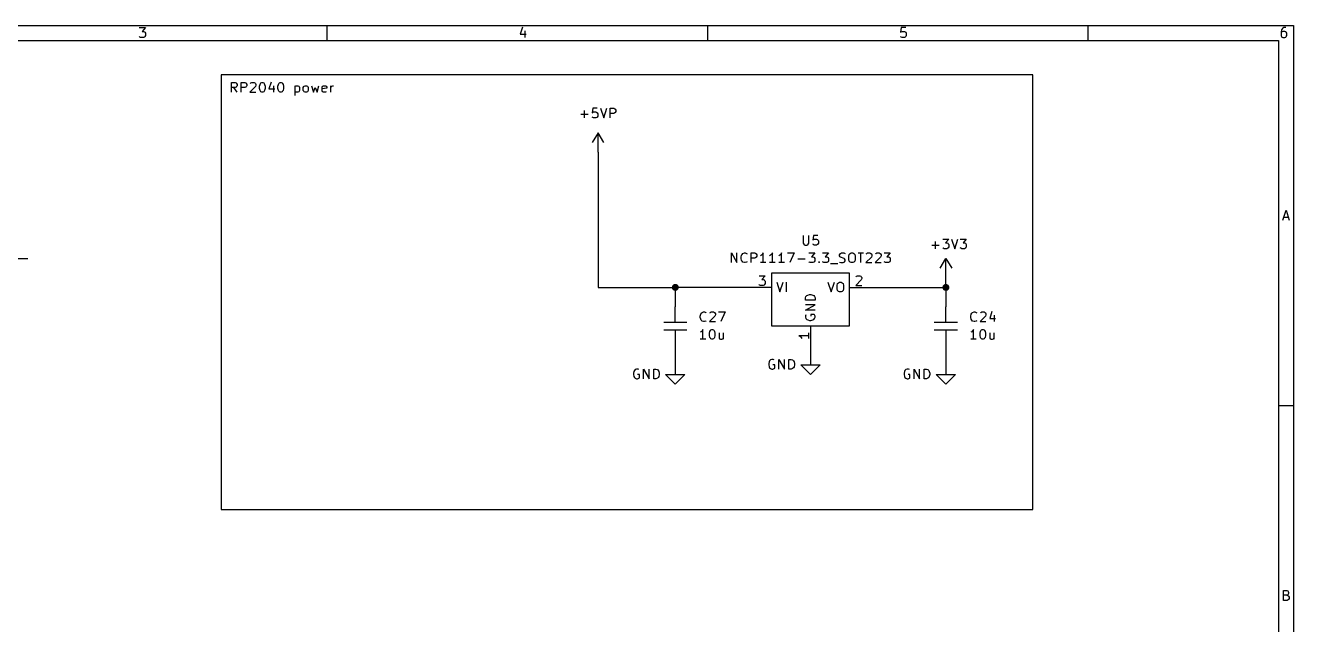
# Model space of a CAD drawing. Header units: millimetres. Extents: x 10 to 287, y -200 to -10.
# Drawn here: x 120.3 to 287, y -88.8 to -10 of the extents above; entities that cross this region are included whole.
import ezdxf

# ---------------------------------------------------------------- set-up
doc = ezdxf.new("R2010")
doc.units = ezdxf.units.MM
for name, color, linetype in [('GREENSIXTYFIVE', 129, 'CONTINUOUS'), ('LIGHTBLUE', 172, 'CONTINUOUS'), ('LIGHTGREEN', 92, 'CONTINUOUS'), ('LIGHTRED', 12, 'CONTINUOUS'), ('RED', 14, 'CONTINUOUS'), ('WHITE', 250, 'CONTINUOUS')]:
    doc.layers.add(name, color=color, linetype=linetype)

msp = doc.modelspace()

# ---------------------------------------------------------------- linework, layer by layer
at = {"layer": 'GREENSIXTYFIVE', "linetype": 'CONTINUOUS'}
for p, q in [((193.7958, -22.1692), (193.7958, -21.2016)), ((194.8844, -20.8992), (194.824, -21.504)), ((194.824, -21.504), (194.8844, -21.4435)), ((195.4892, -20.8992), (194.8844, -20.8992)), ((194.8844, -21.4435), (195.0054, -21.383)), ((195.0054, -21.383), (195.3078, -21.383)), ((195.3078, -21.383), (195.4287, -21.4435)), ((195.4287, -21.4435), (195.4892, -21.504)), ((195.4892, -21.504), (195.5497, -21.6249)), ((195.5497, -21.6249), (195.5497, -21.9273)), ((195.9125, -20.8992), (196.3358, -22.1692)), ((196.3358, -22.1692), (196.7592, -20.8992)), ((197.1825, -22.1692), (197.1825, -20.8992)), ((197.1825, -20.8992), (197.6663, -20.8992)), ((197.6663, -21.5645), (197.1825, -21.5645)), ((197.6663, -20.8992), (197.7873, -20.9597)), ((197.7873, -21.504), (197.6663, -21.5645)), ((197.7873, -20.9597), (197.8478, -21.0202)), ((197.8478, -21.4435), (197.7873, -21.504)), ((197.8478, -21.0202), (197.9082, -21.1411)), ((197.9082, -21.3226), (197.8478, -21.4435)), ((197.9082, -21.1411), (197.9082, -21.3226)), ((193.312, -21.6854), (194.2797, -21.6854)), ((194.8844, -22.1088), (194.824, -22.0483)), ((195.0054, -22.1692), (194.8844, -22.1088)), ((195.3078, -22.1692), (195.0054, -22.1692)), ((195.4287, -22.1088), (195.3078, -22.1692)), ((195.4892, -22.0483), (195.4287, -22.1088)), ((195.5497, -21.9273), (195.4892, -22.0483)), ((222.5523, -37.6124), (222.5523, -38.6405)), ((223.278, -38.6405), (223.278, -37.6124)), ((223.8828, -37.6124), (223.8224, -38.2172)), ((223.8224, -38.2172), (223.8828, -38.1567)), ((224.4876, -37.6124), (223.8828, -37.6124)), ((223.8828, -38.1567), (224.0038, -38.0962)), ((224.0038, -38.0962), (224.3062, -38.0962)), ((224.3062, -38.0962), (224.4271, -38.1567)), ((224.4271, -38.1567), (224.4876, -38.2172)), ((224.4876, -38.2172), (224.5481, -38.3381)), ((240.8948, -38.095), (241.681, -38.095)), ((241.681, -38.095), (241.2576, -38.5788)), ((242.0438, -38.095), (242.4671, -39.365)), ((242.4671, -39.365), (242.8905, -38.095)), ((243.1929, -38.095), (243.9791, -38.095)), ((243.9791, -38.095), (243.5557, -38.5788)), ((213.1181, -41.1938), (213.1181, -39.9238)), ((213.1181, -39.9238), (213.8438, -41.1938)), ((213.8438, -41.1938), (213.8438, -39.9238)), ((214.5091, -40.1053), (214.6301, -39.9843)), ((214.6301, -39.9843), (214.8115, -39.9238)), ((214.8115, -39.9238), (214.9324, -39.9238)), ((214.9324, -39.9238), (215.1139, -39.9843)), ((215.1139, -39.9843), (215.1743, -40.0448)), ((215.7186, -41.1938), (215.7186, -39.9238)), ((215.7186, -39.9238), (216.2024, -39.9238)), ((216.2024, -39.9238), (216.3234, -39.9843)), ((216.3234, -39.9843), (216.3839, -40.0448)), ((217.291, -39.9238), (217.1701, -40.1053)), ((217.291, -41.1938), (217.291, -39.9238)), ((218.5005, -39.9238), (218.3796, -40.1053)), ((218.5005, -41.1938), (218.5005, -39.9238)), ((219.71, -39.9238), (219.5891, -40.1053)), ((219.71, -41.1938), (219.71, -39.9238)), ((220.4962, -39.9238), (221.3428, -39.9238)), ((221.3428, -39.9238), (220.7986, -41.1938)), ((222.5523, -38.6405), (222.6128, -38.7615)), ((222.6128, -38.7615), (222.6733, -38.822)), ((222.6733, -38.822), (222.7942, -38.8824)), ((222.7942, -38.8824), (223.0361, -38.8824)), ((223.0361, -38.8824), (223.1571, -38.822)), ((223.1571, -38.822), (223.2176, -38.7615)), ((223.2176, -38.7615), (223.278, -38.6405)), ((223.2781, -39.9238), (224.0643, -39.9238)), ((224.0643, -39.9238), (223.6409, -40.4076)), ((223.8828, -38.822), (223.8224, -38.7615)), ((224.0038, -38.8824), (223.8828, -38.822)), ((224.3062, -38.8824), (224.0038, -38.8824)), ((224.4271, -38.822), (224.3062, -38.8824)), ((224.4876, -38.7615), (224.4271, -38.822)), ((224.5481, -38.6405), (224.4876, -38.7615)), ((224.5481, -38.3381), (224.5481, -38.6405)), ((225.0924, -39.9238), (225.8786, -39.9238)), ((225.8786, -39.9238), (225.4552, -40.4076)), ((227.3904, -40.0448), (227.4509, -39.9843)), ((227.4509, -39.9843), (227.5719, -39.9238)), ((227.5719, -39.9238), (227.8742, -39.9238)), ((227.8742, -39.9238), (228.0557, -39.9843)), ((228.5999, -40.1053), (228.7209, -39.9843)), ((228.7209, -39.9843), (228.8418, -39.9238)), ((228.8418, -39.9238), (229.0837, -39.9238)), ((229.0837, -39.9238), (229.2047, -39.9843)), ((229.2047, -39.9843), (229.3256, -40.1053)), ((229.749, -39.9238), (230.4747, -39.9238)), ((230.1119, -41.1938), (230.1119, -39.9238)), ((230.8376, -40.0448), (230.898, -39.9843)), ((230.898, -39.9843), (231.019, -39.9238)), ((231.019, -39.9238), (231.3214, -39.9238)), ((231.3214, -39.9238), (231.4423, -39.9843)), ((231.4423, -39.9843), (231.5028, -40.0448)), ((232.0471, -40.0448), (232.1075, -39.9843)), ((232.1075, -39.9843), (232.2285, -39.9238)), ((232.2285, -39.9238), (232.5309, -39.9238)), ((232.5309, -39.9238), (232.6518, -39.9843)), ((232.6518, -39.9843), (232.7123, -40.0448)), ((233.1961, -39.9238), (233.9823, -39.9238)), ((233.9823, -39.9238), (233.5589, -40.4076)), ((239.4433, -38.8812), (240.411, -38.8812)), ((239.9271, -39.365), (239.9271, -38.3974)), ((240.9553, -39.3046), (240.8948, -39.2441)), ((241.0762, -39.365), (240.9553, -39.3046)), ((241.4391, -39.365), (241.0762, -39.365)), ((241.2576, -38.5788), (241.4391, -38.5788)), ((241.4391, -38.5788), (241.56, -38.6393)), ((241.56, -39.3046), (241.4391, -39.365)), ((241.56, -38.6393), (241.6205, -38.6998)), ((241.6205, -39.2441), (241.56, -39.3046)), ((241.6205, -38.6998), (241.681, -38.8207)), ((241.681, -39.1231), (241.6205, -39.2441)), ((241.681, -38.8207), (241.681, -39.1231)), ((243.2534, -39.3046), (243.1929, -39.2441)), ((243.3743, -39.365), (243.2534, -39.3046)), ((243.7372, -39.365), (243.3743, -39.365)), ((243.5557, -38.5788), (243.7372, -38.5788)), ((243.7372, -38.5788), (243.8581, -38.6393)), ((243.8581, -39.3046), (243.7372, -39.365)), ((243.8581, -38.6393), (243.9186, -38.6998)), ((243.9186, -39.2441), (243.8581, -39.3046)), ((243.9186, -38.6998), (243.9791, -38.8207)), ((243.9791, -39.1231), (243.9186, -39.2441)), ((243.9791, -38.8207), (243.9791, -39.1231)), ((214.3882, -40.4681), (214.4486, -40.2262)), ((214.3882, -40.6495), (214.3882, -40.4681)), ((214.4486, -40.8914), (214.3882, -40.6495)), ((214.4486, -40.2262), (214.5091, -40.1053)), ((214.5091, -41.0124), (214.4486, -40.8914)), ((214.6301, -41.1334), (214.5091, -41.0124)), ((214.8115, -41.1938), (214.6301, -41.1334)), ((214.9324, -41.1938), (214.8115, -41.1938)), ((215.1139, -41.1334), (214.9324, -41.1938)), ((215.1743, -41.0729), (215.1139, -41.1334)), ((216.2024, -40.5891), (215.7186, -40.5891)), ((216.3234, -40.5286), (216.2024, -40.5891)), ((216.3839, -40.4681), (216.3234, -40.5286)), ((216.3839, -40.0448), (216.4443, -40.1657)), ((216.4443, -40.3472), (216.3839, -40.4681)), ((216.4443, -40.1657), (216.4443, -40.3472)), ((217.0491, -40.2262), (216.9282, -40.2867)), ((217.6539, -41.1938), (216.9282, -41.1938)), ((217.1701, -40.1053), (217.0491, -40.2262)), ((218.2586, -40.2262), (218.1377, -40.2867)), ((218.8634, -41.1938), (218.1377, -41.1938)), ((218.3796, -40.1053), (218.2586, -40.2262)), ((219.4681, -40.2262), (219.3472, -40.2867)), ((220.0729, -41.1938), (219.3472, -41.1938)), ((219.5891, -40.1053), (219.4681, -40.2262)), ((221.8266, -40.71), (222.7943, -40.71)), ((223.3386, -41.1334), (223.2781, -41.0729)), ((223.4595, -41.1938), (223.3386, -41.1334)), ((223.8224, -41.1938), (223.4595, -41.1938)), ((223.6409, -40.4076), (223.8224, -40.4076)), ((223.8224, -40.4076), (223.9433, -40.4681)), ((223.9433, -41.1334), (223.8224, -41.1938)), ((223.9433, -40.4681), (224.0038, -40.5286)), ((224.0038, -41.0729), (223.9433, -41.1334)), ((224.0038, -40.5286), (224.0643, -40.6495)), ((224.0643, -40.9519), (224.0038, -41.0729)), ((224.0643, -40.6495), (224.0643, -40.9519)), ((224.5481, -41.1334), (224.6085, -41.0729)), ((224.6085, -41.1938), (224.5481, -41.1334)), ((224.6085, -41.0729), (224.669, -41.1334)), ((224.6085, -41.0729), (224.6085, -41.1938)), ((224.669, -41.1334), (224.6085, -41.1938)), ((225.1529, -41.1334), (225.0924, -41.0729)), ((225.2738, -41.1938), (225.1529, -41.1334)), ((225.6367, -41.1938), (225.2738, -41.1938)), ((225.4552, -40.4076), (225.6367, -40.4076)), ((225.6367, -40.4076), (225.7576, -40.4681)), ((225.7576, -41.1334), (225.6367, -41.1938)), ((225.7576, -40.4681), (225.8181, -40.5286)), ((225.8181, -41.0729), (225.7576, -41.1334)), ((225.8181, -40.5286), (225.8786, -40.6495)), ((225.8786, -40.9519), (225.8181, -41.0729)), ((225.8786, -40.6495), (225.8786, -40.9519)), ((226.1205, -41.3148), (227.0881, -41.3148)), ((227.33, -40.1657), (227.3904, -40.0448)), ((227.33, -40.2867), (227.33, -40.1657)), ((227.3904, -40.4076), (227.33, -40.2867)), ((227.33, -41.1334), (227.5114, -41.1938)), ((227.4509, -40.4681), (227.3904, -40.4076)), ((227.5719, -40.5286), (227.4509, -40.4681)), ((227.5114, -41.1938), (227.8138, -41.1938)), ((227.8138, -40.5891), (227.5719, -40.5286)), ((227.9347, -40.6495), (227.8138, -40.5891)), ((227.8138, -41.1938), (227.9347, -41.1334)), ((227.9952, -40.71), (227.9347, -40.6495)), ((227.9347, -41.1334), (227.9952, -41.0729)), ((228.0557, -40.831), (227.9952, -40.71)), ((227.9952, -41.0729), (228.0557, -40.9519)), ((228.0557, -40.9519), (228.0557, -40.831)), ((228.5395, -40.3472), (228.5999, -40.1053)), ((228.5395, -40.7705), (228.5395, -40.3472)), ((228.5999, -41.0124), (228.5395, -40.7705)), ((228.7209, -41.1334), (228.5999, -41.0124)), ((228.8418, -41.1938), (228.7209, -41.1334)), ((229.0837, -41.1938), (228.8418, -41.1938)), ((229.2047, -41.1334), (229.0837, -41.1938)), ((229.3256, -41.0124), (229.2047, -41.1334)), ((229.3256, -40.1053), (229.3861, -40.3472)), ((229.3861, -40.7705), (229.3256, -41.0124)), ((229.3861, -40.3472), (229.3861, -40.7705)), ((231.5028, -40.4681), (230.7771, -41.1938)), ((230.7771, -41.1938), (231.5633, -41.1938)), ((231.5028, -40.0448), (231.5633, -40.1657)), ((231.5633, -40.2867), (231.5028, -40.4681)), ((231.5633, -40.1657), (231.5633, -40.2867)), ((232.7123, -40.4681), (231.9866, -41.1938)), ((231.9866, -41.1938), (232.7728, -41.1938)), ((232.7123, -40.0448), (232.7728, -40.1657)), ((232.7728, -40.2867), (232.7123, -40.4681)), ((232.7728, -40.1657), (232.7728, -40.2867)), ((233.2566, -41.1334), (233.1961, -41.0729)), ((233.3775, -41.1938), (233.2566, -41.1334)), ((233.7404, -41.1938), (233.3775, -41.1938)), ((233.5589, -40.4076), (233.7404, -40.4076)), ((233.7404, -40.4076), (233.8613, -40.4681)), ((233.8613, -41.1334), (233.7404, -41.1938)), ((233.8613, -40.4681), (233.9218, -40.5286)), ((233.9218, -41.0729), (233.8613, -41.1334)), ((233.9218, -40.5286), (233.9823, -40.6495)), ((233.9823, -40.9519), (233.9218, -41.0729)), ((233.9823, -40.6495), (233.9823, -40.9519)), ((219.0689, -43.7675), (219.4922, -45.0375)), ((219.4922, -45.0375), (219.9156, -43.7675)), ((220.3389, -45.0375), (220.3389, -43.7675)), ((225.7938, -43.7675), (226.2171, -45.0375)), ((226.2171, -45.0375), (226.6405, -43.7675)), ((227.0034, -44.1909), (227.0638, -43.949)), ((227.0034, -44.6142), (227.0034, -44.1909)), ((227.0638, -44.8561), (227.0034, -44.6142)), ((227.0638, -43.949), (227.1848, -43.828)), ((227.1848, -44.9771), (227.0638, -44.8561)), ((227.1848, -43.828), (227.3057, -43.7675)), ((227.3057, -45.0375), (227.1848, -44.9771)), ((227.3057, -43.7675), (227.5476, -43.7675)), ((227.5476, -43.7675), (227.6686, -43.828)), ((227.6686, -44.9771), (227.5476, -45.0375)), ((227.6686, -43.828), (227.7895, -43.949)), ((227.7895, -44.8561), (227.6686, -44.9771)), ((227.7895, -43.949), (227.85, -44.1909)), ((227.85, -44.6142), (227.7895, -44.8561)), ((227.85, -44.1909), (227.85, -44.6142)), ((222.8375, -45.8167), (222.898, -45.6353)), ((222.8375, -46.1191), (222.8375, -45.8167)), ((224.1075, -46.1191), (222.8375, -46.1191)), ((222.898, -45.6353), (223.019, -45.5143)), ((223.019, -45.5143), (223.1399, -45.4538)), ((223.1399, -45.4538), (223.3818, -45.3934)), ((223.3818, -45.3934), (223.5632, -45.3934)), ((223.5632, -45.3934), (223.8051, -45.4538)), ((223.8051, -45.4538), (223.9261, -45.5143)), ((223.9261, -45.5143), (224.0471, -45.6353)), ((224.0471, -45.6353), (224.1075, -45.8167)), ((224.1075, -45.8167), (224.1075, -46.1191)), ((227.5476, -45.0375), (227.3057, -45.0375)), ((209.0141, -48.2151), (209.0745, -47.9732)), ((209.0141, -48.3965), (209.0141, -48.2151)), ((209.0745, -47.9732), (209.135, -47.8523)), ((209.135, -47.8523), (209.256, -47.7313)), ((209.256, -47.7313), (209.4374, -47.6708)), ((209.4374, -47.6708), (209.5583, -47.6708)), ((209.5583, -47.6708), (209.7398, -47.7313)), ((209.7398, -47.7313), (209.8002, -47.7918)), ((210.9493, -48.2151), (210.2236, -48.9408)), ((210.2841, -47.7918), (210.3445, -47.7313)), ((210.3445, -47.7313), (210.4655, -47.6708)), ((210.4655, -47.6708), (210.7679, -47.6708)), ((210.7679, -47.6708), (210.8888, -47.7313)), ((210.8888, -47.7313), (210.9493, -47.7918)), ((210.9493, -47.7918), (211.0098, -47.9127)), ((211.0098, -48.0337), (210.9493, -48.2151)), ((211.0098, -47.9127), (211.0098, -48.0337)), ((211.4331, -47.6708), (212.2797, -47.6708)), ((212.2797, -47.6708), (211.7355, -48.9408)), ((222.8375, -47.4496), (224.1075, -46.7239)), ((224.1075, -46.7239), (222.8375, -46.7239)), ((224.1075, -47.4496), (222.8375, -47.4496)), ((222.898, -48.0543), (222.8375, -48.1753)), ((222.8375, -48.1753), (222.8375, -48.3567)), ((223.9866, -47.9939), (223.5632, -47.9939)), ((223.5632, -47.9939), (223.5632, -48.2358)), ((224.0471, -48.0543), (223.9866, -47.9939)), ((224.1075, -48.2358), (224.0471, -48.0543)), ((224.1075, -48.3567), (224.1075, -48.2358)), ((244.5741, -48.2151), (244.6345, -47.9732)), ((244.5741, -48.3965), (244.5741, -48.2151)), ((244.6345, -47.9732), (244.695, -47.8523)), ((244.695, -47.8523), (244.816, -47.7313)), ((244.816, -47.7313), (244.9974, -47.6708)), ((244.9974, -47.6708), (245.1183, -47.6708)), ((245.1183, -47.6708), (245.2998, -47.7313)), ((245.2998, -47.7313), (245.3602, -47.7918)), ((246.5093, -48.2151), (245.7836, -48.9408)), ((245.8441, -47.7918), (245.9045, -47.7313)), ((245.9045, -47.7313), (246.0255, -47.6708)), ((246.0255, -47.6708), (246.3279, -47.6708)), ((246.3279, -47.6708), (246.4488, -47.7313)), ((246.4488, -47.7313), (246.5093, -47.7918)), ((246.5093, -47.7918), (246.5698, -47.9127)), ((246.5698, -48.0337), (246.5093, -48.2151)), ((246.5698, -47.9127), (246.5698, -48.0337)), ((247.3559, -47.6104), (247.0536, -48.5175)), ((247.6583, -48.0942), (247.6583, -48.9408)), ((209.0745, -48.6384), (209.0141, -48.3965)), ((209.135, -48.7594), (209.0745, -48.6384)), ((209.256, -48.8804), (209.135, -48.7594)), ((209.4374, -48.9408), (209.256, -48.8804)), ((209.3769, -49.9822), (209.256, -50.1637)), ((209.3769, -51.2522), (209.3769, -49.9822)), ((209.5583, -48.9408), (209.4374, -48.9408)), ((209.7398, -48.8804), (209.5583, -48.9408)), ((209.8002, -48.8199), (209.7398, -48.8804)), ((210.2236, -48.9408), (211.0098, -48.9408)), ((210.405, -50.0427), (210.5259, -49.9822)), ((210.5259, -49.9822), (210.6469, -49.9822)), ((210.6469, -49.9822), (210.7678, -50.0427)), ((222.8375, -48.3567), (222.898, -48.5381)), ((222.898, -48.5381), (223.019, -48.6591)), ((223.019, -48.6591), (223.1399, -48.7196)), ((223.1399, -48.7196), (223.3818, -48.78)), ((223.3818, -48.78), (223.5632, -48.78)), ((223.5632, -48.78), (223.8051, -48.7196)), ((223.8051, -48.7196), (223.9261, -48.6591)), ((223.9261, -48.6591), (224.0471, -48.5381)), ((224.0471, -48.5381), (224.1075, -48.3567)), ((244.6345, -48.6384), (244.5741, -48.3965)), ((244.695, -48.7594), (244.6345, -48.6384)), ((244.816, -48.8804), (244.695, -48.7594)), ((244.9974, -48.9408), (244.816, -48.8804)), ((244.9369, -49.9822), (244.816, -50.1637)), ((244.9369, -51.2522), (244.9369, -49.9822)), ((245.1183, -48.9408), (244.9974, -48.9408)), ((245.2998, -48.8804), (245.1183, -48.9408)), ((245.3602, -48.8199), (245.2998, -48.8804)), ((245.7836, -48.9408), (246.5698, -48.9408)), ((245.965, -50.0427), (246.0859, -49.9822)), ((246.0859, -49.9822), (246.2069, -49.9822)), ((246.2069, -49.9822), (246.3278, -50.0427)), ((247.0536, -48.5175), (247.8397, -48.5175)), ((209.135, -50.2846), (209.0141, -50.3451)), ((209.7398, -51.2522), (209.0141, -51.2522)), ((209.256, -50.1637), (209.135, -50.2846)), ((210.2236, -50.466), (210.284, -50.2241)), ((210.2236, -50.7684), (210.2236, -50.466)), ((210.284, -51.0103), (210.2236, -50.7684)), ((210.284, -50.2241), (210.3445, -50.1032)), ((210.3445, -51.1313), (210.284, -51.0103)), ((210.3445, -50.1032), (210.405, -50.0427)), ((210.405, -51.1918), (210.3445, -51.1313)), ((210.5259, -51.2522), (210.405, -51.1918)), ((210.6469, -51.2522), (210.5259, -51.2522)), ((210.7678, -51.1918), (210.6469, -51.2522)), ((210.7678, -50.0427), (210.8283, -50.1032)), ((210.8283, -51.1313), (210.7678, -51.1918)), ((210.8283, -50.1032), (210.8888, -50.2241)), ((210.8888, -51.0103), (210.8283, -51.1313)), ((210.8888, -50.2241), (210.9493, -50.466)), ((210.9493, -50.7684), (210.8888, -51.0103)), ((210.9493, -50.466), (210.9493, -50.7684)), ((211.4935, -50.4056), (211.4935, -51.0708)), ((211.4935, -51.0708), (211.554, -51.1918)), ((211.554, -51.1918), (211.675, -51.2522)), ((211.675, -51.2522), (211.8564, -51.2522)), ((211.8564, -51.2522), (211.9773, -51.1918)), ((211.9773, -51.1918), (212.0378, -51.1313)), ((212.0378, -50.4056), (212.0378, -51.2522)), ((244.695, -50.2846), (244.5741, -50.3451)), ((245.2998, -51.2522), (244.5741, -51.2522)), ((244.816, -50.1637), (244.695, -50.2846)), ((245.7836, -50.466), (245.844, -50.2241)), ((245.7836, -50.7684), (245.7836, -50.466)), ((245.844, -51.0103), (245.7836, -50.7684)), ((245.844, -50.2241), (245.9045, -50.1032)), ((245.9045, -51.1313), (245.844, -51.0103)), ((245.9045, -50.1032), (245.965, -50.0427)), ((245.965, -51.1918), (245.9045, -51.1313)), ((246.0859, -51.2522), (245.965, -51.1918)), ((246.2069, -51.2522), (246.0859, -51.2522)), ((246.3278, -51.1918), (246.2069, -51.2522)), ((246.3278, -50.0427), (246.3883, -50.1032)), ((246.3883, -51.1313), (246.3278, -51.1918)), ((246.3883, -50.1032), (246.4488, -50.2241)), ((246.4488, -51.0103), (246.3883, -51.1313)), ((246.4488, -50.2241), (246.5093, -50.466)), ((246.5093, -50.7684), (246.4488, -51.0103)), ((246.5093, -50.466), (246.5093, -50.7684)), ((247.0535, -50.4056), (247.0535, -51.0708)), ((247.0535, -51.0708), (247.114, -51.1918)), ((247.114, -51.1918), (247.235, -51.2522)), ((247.235, -51.2522), (247.4164, -51.2522)), ((247.4164, -51.2522), (247.5373, -51.1918)), ((247.5373, -51.1918), (247.5978, -51.1313)), ((247.5978, -50.4056), (247.5978, -51.2522)), ((218.0771, -54.2216), (218.0167, -54.4635)), ((218.0167, -54.4635), (218.0167, -54.6449)), ((218.0167, -54.6449), (218.0771, -54.8868)), ((218.1376, -54.1007), (218.0771, -54.2216)), ((218.0771, -54.8868), (218.1376, -55.0078)), ((218.2586, -53.9797), (218.1376, -54.1007)), ((218.44, -53.9192), (218.2586, -53.9797)), ((218.6214, -53.9192), (218.44, -53.9192)), ((218.8028, -54.6449), (218.5609, -54.6449)), ((218.7424, -53.9797), (218.6214, -53.9192)), ((218.8028, -55.0683), (218.8028, -54.6449)), ((219.3471, -55.1892), (219.3471, -53.9192)), ((219.3471, -53.9192), (220.0728, -55.1892)), ((220.0728, -55.1892), (220.0728, -53.9192)), ((220.6776, -55.1892), (220.6776, -53.9192)), ((220.6776, -53.9192), (220.98, -53.9192)), ((220.98, -53.9192), (221.1614, -53.9797)), ((221.1614, -53.9797), (221.2824, -54.1007)), ((221.2824, -54.1007), (221.3429, -54.2216)), ((221.3429, -54.8868), (221.2824, -55.0078)), ((221.3429, -54.2216), (221.4033, -54.4635)), ((221.4033, -54.6449), (221.3429, -54.8868)), ((221.4033, -54.4635), (221.4033, -54.6449)), ((200.2971, -55.4916), (200.2367, -55.7335)), ((200.2367, -55.7335), (200.2367, -55.9149)), ((200.2367, -55.9149), (200.2971, -56.1568)), ((200.3576, -55.3707), (200.2971, -55.4916)), ((200.2971, -56.1568), (200.3576, -56.2778)), ((200.4786, -55.2497), (200.3576, -55.3707)), ((200.3576, -56.2778), (200.4786, -56.3988)), ((200.66, -55.1892), (200.4786, -55.2497)), ((200.4786, -56.3988), (200.66, -56.4592)), ((200.8414, -55.1892), (200.66, -55.1892)), ((200.66, -56.4592), (200.7809, -56.4592)), ((201.0228, -55.9149), (200.7809, -55.9149)), ((200.7809, -56.4592), (200.9624, -56.3988)), ((200.9624, -55.2497), (200.8414, -55.1892)), ((200.9624, -56.3988), (201.0228, -56.3383)), ((201.0228, -56.3383), (201.0228, -55.9149)), ((201.5671, -56.4592), (201.5671, -55.1892)), ((201.5671, -55.1892), (202.2928, -56.4592)), ((202.2928, -56.4592), (202.2928, -55.1892)), ((202.8976, -56.4592), (202.8976, -55.1892)), ((202.8976, -55.1892), (203.2, -55.1892)), ((203.2, -56.4592), (202.8976, -56.4592)), ((203.2, -55.1892), (203.3814, -55.2497)), ((203.3814, -56.3988), (203.2, -56.4592)), ((203.3814, -55.2497), (203.5024, -55.3707)), ((203.5024, -56.2778), (203.3814, -56.3988)), ((203.5024, -55.3707), (203.5629, -55.4916)), ((203.5629, -56.1568), (203.5024, -56.2778)), ((203.5629, -55.4916), (203.6233, -55.7335)), ((203.6233, -55.9149), (203.5629, -56.1568)), ((203.6233, -55.7335), (203.6233, -55.9149)), ((218.1376, -55.0078), (218.2586, -55.1288)), ((218.2586, -55.1288), (218.44, -55.1892)), ((218.44, -55.1892), (218.5609, -55.1892)), ((218.5609, -55.1892), (218.7424, -55.1288)), ((218.7424, -55.1288), (218.8028, -55.0683)), ((220.98, -55.1892), (220.6776, -55.1892)), ((221.1614, -55.1288), (220.98, -55.1892)), ((221.2824, -55.0078), (221.1614, -55.1288)), ((235.8571, -55.4916), (235.7967, -55.7335)), ((235.7967, -55.7335), (235.7967, -55.9149)), ((235.7967, -55.9149), (235.8571, -56.1568)), ((235.9176, -55.3707), (235.8571, -55.4916)), ((235.8571, -56.1568), (235.9176, -56.2778)), ((236.0386, -55.2497), (235.9176, -55.3707)), ((235.9176, -56.2778), (236.0386, -56.3988)), ((236.22, -55.1892), (236.0386, -55.2497)), ((236.0386, -56.3988), (236.22, -56.4592)), ((236.4014, -55.1892), (236.22, -55.1892)), ((236.22, -56.4592), (236.3409, -56.4592)), ((236.5828, -55.9149), (236.3409, -55.9149)), ((236.3409, -56.4592), (236.5224, -56.3988)), ((236.5224, -55.2497), (236.4014, -55.1892)), ((236.5224, -56.3988), (236.5828, -56.3383)), ((236.5828, -56.3383), (236.5828, -55.9149)), ((237.1271, -56.4592), (237.1271, -55.1892)), ((237.1271, -55.1892), (237.8528, -56.4592)), ((237.8528, -56.4592), (237.8528, -55.1892)), ((238.4576, -56.4592), (238.4576, -55.1892)), ((238.4576, -55.1892), (238.76, -55.1892)), ((238.76, -56.4592), (238.4576, -56.4592)), ((238.76, -55.1892), (238.9414, -55.2497)), ((238.9414, -56.3988), (238.76, -56.4592)), ((238.9414, -55.2497), (239.0624, -55.3707)), ((239.0624, -56.2778), (238.9414, -56.3988)), ((239.0624, -55.3707), (239.1229, -55.4916)), ((239.1229, -56.1568), (239.0624, -56.2778)), ((239.1229, -55.4916), (239.1833, -55.7335)), ((239.1833, -55.9149), (239.1229, -56.1568)), ((239.1833, -55.7335), (239.1833, -55.9149))]:
    msp.add_line(p, q, dxfattribs=at)
at = {"layer": 'LIGHTBLUE', "linetype": 'CONTINUOUS'}
for p, q in [((146.05, -16.51), (146.05, -73.66)), ((252.73, -16.51), (146.05, -16.51)), ((252.73, -73.66), (252.73, -16.51)), ((147.4092, -18.7846), (147.4092, -17.5146)), ((147.4092, -17.5146), (147.893, -17.5146)), ((147.893, -18.1799), (147.4092, -18.1799)), ((148.1349, -18.7846), (147.7116, -18.1799)), ((147.893, -17.5146), (148.014, -17.5751)), ((148.014, -18.1194), (147.893, -18.1799)), ((148.014, -17.5751), (148.0745, -17.6356)), ((148.0745, -18.0589), (148.014, -18.1194)), ((148.0745, -17.6356), (148.1349, -17.7565)), ((148.1349, -17.938), (148.0745, -18.0589)), ((148.1349, -17.7565), (148.1349, -17.938)), ((148.6792, -18.7846), (148.6792, -17.5146)), ((148.6792, -17.5146), (149.163, -17.5146)), ((149.163, -18.1799), (148.6792, -18.1799)), ((149.163, -17.5146), (149.284, -17.5751)), ((149.284, -18.1194), (149.163, -18.1799)), ((149.284, -17.5751), (149.3445, -17.6356)), ((149.3445, -18.0589), (149.284, -18.1194)), ((149.3445, -17.6356), (149.4049, -17.7565)), ((149.4049, -17.938), (149.3445, -18.0589)), ((149.4049, -17.7565), (149.4049, -17.938)), ((150.554, -18.0589), (149.8283, -18.7846)), ((149.8888, -17.6356), (149.9492, -17.5751)), ((149.9492, -17.5751), (150.0702, -17.5146)), ((150.0702, -17.5146), (150.3726, -17.5146)), ((150.3726, -17.5146), (150.4935, -17.5751)), ((150.4935, -17.5751), (150.554, -17.6356)), ((150.554, -17.6356), (150.6145, -17.7565)), ((150.6145, -17.8775), (150.554, -18.0589)), ((150.6145, -17.7565), (150.6145, -17.8775)), ((151.0983, -17.9984), (151.1587, -17.7565)), ((151.0983, -18.3008), (151.0983, -17.9984)), ((151.1587, -18.5427), (151.0983, -18.3008)), ((151.1587, -17.7565), (151.2192, -17.6356)), ((151.2192, -17.6356), (151.2797, -17.5751)), ((151.2797, -17.5751), (151.4006, -17.5146)), ((151.4006, -17.5146), (151.5216, -17.5146)), ((151.5216, -17.5146), (151.6425, -17.5751)), ((151.6425, -17.5751), (151.703, -17.6356)), ((151.703, -17.6356), (151.7635, -17.7565)), ((151.7635, -17.7565), (151.824, -17.9984)), ((151.824, -18.3008), (151.7635, -18.5427)), ((151.824, -17.9984), (151.824, -18.3008)), ((152.6101, -17.4542), (152.3078, -18.3613)), ((152.9125, -17.938), (152.9125, -18.7846)), ((153.5173, -17.9984), (153.5777, -17.7565)), ((153.5173, -18.3008), (153.5173, -17.9984)), ((153.5777, -18.5427), (153.5173, -18.3008)), ((153.5777, -17.7565), (153.6382, -17.6356)), ((153.6382, -17.6356), (153.6987, -17.5751)), ((153.6987, -17.5751), (153.8196, -17.5146)), ((153.8196, -17.5146), (153.9406, -17.5146)), ((153.9406, -17.5146), (154.0615, -17.5751)), ((154.0615, -17.5751), (154.122, -17.6356)), ((154.122, -17.6356), (154.1825, -17.7565)), ((154.1825, -17.7565), (154.243, -17.9984)), ((154.243, -18.3008), (154.1825, -18.5427)), ((154.243, -17.9984), (154.243, -18.3008)), ((155.7548, -17.938), (155.7548, -19.208)), ((155.7548, -17.9984), (155.8758, -17.938)), ((155.8758, -17.938), (156.1177, -17.938)), ((156.1177, -17.938), (156.2386, -17.9984)), ((156.2386, -17.9984), (156.2991, -18.0589)), ((156.2991, -18.0589), (156.3596, -18.1799)), ((156.3596, -18.1799), (156.3596, -18.5427)), ((156.8434, -18.1799), (156.9038, -18.0589)), ((156.8434, -18.5427), (156.8434, -18.1799)), ((156.9038, -18.0589), (156.9643, -17.9984)), ((156.9643, -17.9984), (157.0853, -17.938)), ((157.0853, -17.938), (157.2667, -17.938)), ((157.2667, -17.938), (157.3876, -17.9984)), ((157.3876, -17.9984), (157.4481, -18.0589)), ((157.4481, -18.0589), (157.5086, -18.1799)), ((157.5086, -18.1799), (157.5086, -18.5427)), ((157.9319, -17.938), (158.1738, -18.7846)), ((158.1738, -18.7846), (158.4157, -18.1799)), ((158.4157, -18.1799), (158.6576, -18.7846)), ((158.6576, -18.7846), (158.8995, -17.938)), ((159.3229, -18.1194), (159.3833, -17.9984)), ((159.3229, -18.6032), (159.3229, -18.1194)), ((159.9276, -18.2403), (159.3229, -18.3613)), ((159.3833, -17.9984), (159.5043, -17.938)), ((159.5043, -17.938), (159.7462, -17.938)), ((159.7462, -17.938), (159.8671, -17.9984)), ((159.8671, -17.9984), (159.9276, -18.1194)), ((159.9276, -18.1194), (159.9276, -18.2403)), ((160.4719, -18.7846), (160.4719, -17.938)), ((160.4719, -18.1799), (160.5324, -18.0589)), ((160.5324, -18.0589), (160.5929, -17.9984)), ((160.5929, -17.9984), (160.7138, -17.938)), ((160.7138, -17.938), (160.8348, -17.938)), ((149.8283, -18.7846), (150.6145, -18.7846)), ((151.2192, -18.6637), (151.1587, -18.5427)), ((151.2797, -18.7242), (151.2192, -18.6637)), ((151.4006, -18.7846), (151.2797, -18.7242)), ((151.5216, -18.7846), (151.4006, -18.7846)), ((151.6425, -18.7242), (151.5216, -18.7846)), ((151.703, -18.6637), (151.6425, -18.7242)), ((151.7635, -18.5427), (151.703, -18.6637)), ((152.3078, -18.3613), (153.0939, -18.3613)), ((153.6382, -18.6637), (153.5777, -18.5427)), ((153.6987, -18.7242), (153.6382, -18.6637)), ((153.8196, -18.7846), (153.6987, -18.7242)), ((153.9406, -18.7846), (153.8196, -18.7846)), ((154.0615, -18.7242), (153.9406, -18.7846)), ((154.122, -18.6637), (154.0615, -18.7242)), ((154.1825, -18.5427), (154.122, -18.6637)), ((155.8758, -18.7846), (155.7548, -18.7242)), ((156.1177, -18.7846), (155.8758, -18.7846)), ((156.2386, -18.7242), (156.1177, -18.7846)), ((156.2991, -18.6637), (156.2386, -18.7242)), ((156.3596, -18.5427), (156.2991, -18.6637)), ((156.9038, -18.6637), (156.8434, -18.5427)), ((156.9643, -18.7242), (156.9038, -18.6637)), ((157.0853, -18.7846), (156.9643, -18.7242)), ((157.2667, -18.7846), (157.0853, -18.7846)), ((157.3876, -18.7242), (157.2667, -18.7846)), ((157.4481, -18.6637), (157.3876, -18.7242)), ((157.5086, -18.5427), (157.4481, -18.6637)), ((159.3833, -18.7242), (159.3229, -18.6032)), ((159.5043, -18.7846), (159.3833, -18.7242)), ((159.7462, -18.7846), (159.5043, -18.7846)), ((159.8671, -18.7242), (159.7462, -18.7846)), ((146.05, -73.66), (252.73, -73.66))]:
    msp.add_line(p, q, dxfattribs=at)
at = {"layer": 'LIGHTGREEN', "linetype": 'CONTINUOUS'}
for p, q in [((195.58, -26.67), (195.58, -44.45)), ((96.52, -40.64), (120.65, -40.64)), ((241.3, -44.45), (241.3, -43.18)), ((195.58, -44.45), (205.74, -44.45)), ((205.74, -44.45), (205.74, -46.99)), ((215.9, -44.45), (205.74, -44.45)), ((231.14, -44.45), (241.3, -44.45)), ((241.3, -44.45), (241.3, -46.99)), ((205.74, -52.07), (205.74, -54.61)), ((223.52, -52.07), (223.52, -53.34)), ((241.3, -52.07), (241.3, -54.61))]:
    msp.add_line(p, q, dxfattribs=at)
at = {"layer": 'LIGHTGREEN', "const_width": 0.4572}
for points in [[(205.5114, -44.45, 1), (205.9686, -44.45, 1)], [(241.0714, -44.45, 1), (241.5286, -44.45, 1)]]:
    msp.add_lwpolyline(points, format="xyb", close=True, dxfattribs=at)
at = {"layer": 'LIGHTRED', "linetype": 'CONTINUOUS'}
for p, q in [((216.7467, -42.9229), (217.5329, -42.9229)), ((217.5329, -42.9229), (217.1095, -43.4067)), ((229.5072, -43.0439), (229.5676, -42.9834)), ((229.5676, -42.9834), (229.6886, -42.9229)), ((229.6886, -42.9229), (229.991, -42.9229)), ((229.991, -42.9229), (230.1119, -42.9834)), ((230.1119, -42.9834), (230.1724, -43.0439)), ((230.1724, -43.0439), (230.2329, -43.1648)), ((230.2329, -43.2858), (230.1724, -43.4672)), ((230.2329, -43.1648), (230.2329, -43.2858)), ((216.8072, -44.1325), (216.7467, -44.072)), ((216.9281, -44.1929), (216.8072, -44.1325)), ((217.291, -44.1929), (216.9281, -44.1929)), ((217.1095, -43.4067), (217.291, -43.4067)), ((217.291, -43.4067), (217.4119, -43.4672)), ((217.4119, -44.1325), (217.291, -44.1929)), ((217.4119, -43.4672), (217.4724, -43.5277)), ((217.4724, -44.072), (217.4119, -44.1325)), ((217.4724, -43.5277), (217.5329, -43.6486)), ((217.5329, -43.951), (217.4724, -44.072)), ((217.5329, -43.6486), (217.5329, -43.951)), ((230.1724, -43.4672), (229.4467, -44.1929)), ((229.4467, -44.1929), (230.2329, -44.1929)), ((223.2629, -50.7999), (221.9929, -50.7999)), ((221.9929, -50.7999), (222.1744, -50.9208)), ((222.1744, -50.9208), (222.2953, -51.0418)), ((222.2953, -51.0418), (222.3558, -51.1627)), ((223.2629, -50.437), (223.2629, -51.1627))]:
    msp.add_line(p, q, dxfattribs=at)
at = {"layer": 'RED', "linetype": 'CONTINUOUS'}
for p, q in [((10, -10), (287.0022, -10)), ((160, -12), (160, -10)), ((210, -12), (210, -10)), ((260, -12), (260, -10)), ((287.0022, -10), (287.0022, -200.0072)), ((135.2843, -10.2937), (136.089, -10.2937)), ((135.3462, -11.5318), (135.2843, -11.4698)), ((135.47, -11.5937), (135.3462, -11.5318)), ((135.8414, -11.5937), (135.47, -11.5937)), ((136.089, -10.2937), (135.6557, -10.7889)), ((135.6557, -10.7889), (135.8414, -10.7889)), ((135.8414, -10.7889), (135.9652, -10.8508)), ((135.9652, -11.5318), (135.8414, -11.5937)), ((135.9652, -10.8508), (136.0271, -10.9127)), ((136.0271, -11.4698), (135.9652, -11.5318)), ((136.0271, -10.9127), (136.089, -11.0365)), ((136.089, -11.346), (136.0271, -11.4698)), ((136.089, -11.0365), (136.089, -11.346)), ((185.6557, -10.2318), (185.3462, -11.1603)), ((185.3462, -11.1603), (186.1509, -11.1603)), ((185.9652, -10.727), (185.9652, -11.5937)), ((235.4081, -10.2937), (235.3462, -10.9127)), ((235.3462, -10.9127), (235.4081, -10.8508)), ((235.4081, -11.5318), (235.3462, -11.4698)), ((236.0271, -10.2937), (235.4081, -10.2937)), ((235.4081, -10.8508), (235.5319, -10.7889)), ((235.5319, -11.5937), (235.4081, -11.5318)), ((235.5319, -10.7889), (235.8414, -10.7889)), ((235.8414, -11.5937), (235.5319, -11.5937)), ((235.8414, -10.7889), (235.9652, -10.8508)), ((235.9652, -11.5318), (235.8414, -11.5937)), ((235.9652, -10.8508), (236.0271, -10.9127)), ((236.0271, -11.4698), (235.9652, -11.5318)), ((236.0271, -10.9127), (236.089, -11.0365)), ((236.089, -11.346), (236.0271, -11.4698)), ((236.089, -11.0365), (236.089, -11.346)), ((285.4081, -10.6032), (285.3462, -10.8508)), ((285.3462, -10.8508), (285.3462, -11.346)), ((285.4081, -10.9127), (285.3462, -11.0365)), ((285.3462, -11.346), (285.4081, -11.4698)), ((285.5319, -10.4175), (285.4081, -10.6032)), ((285.47, -10.8508), (285.4081, -10.9127)), ((285.4081, -11.4698), (285.47, -11.5318)), ((285.5938, -10.7889), (285.47, -10.8508)), ((285.47, -11.5318), (285.5938, -11.5937)), ((285.5938, -10.3556), (285.5319, -10.4175)), ((285.7176, -10.2937), (285.5938, -10.3556)), ((285.8414, -10.7889), (285.5938, -10.7889)), ((285.5938, -11.5937), (285.8414, -11.5937)), ((285.9652, -10.2937), (285.7176, -10.2937)), ((285.9652, -10.8508), (285.8414, -10.7889)), ((285.8414, -11.5937), (285.9652, -11.5318)), ((286.0271, -10.9127), (285.9652, -10.8508)), ((285.9652, -11.5318), (286.0271, -11.4698)), ((286.089, -11.0365), (286.0271, -10.9127)), ((286.0271, -11.4698), (286.089, -11.346)), ((286.089, -11.346), (286.089, -11.0365)), ((12, -12), (285.0022, -12)), ((285.0022, -12), (285.0022, -198.0072)), ((195.58, -24.13), (194.818, -25.4)), ((196.342, -25.4), (195.58, -24.13)), ((195.58, -26.67), (195.58, -24.13)), ((285.5689, -35.5937), (286.0022, -34.2937)), ((286.0022, -34.2937), (286.4355, -35.5937)), ((285.6927, -35.2222), (286.3117, -35.2222)), ((240.538, -41.91), (241.3, -40.64)), ((241.3, -40.64), (242.062, -41.91)), ((241.3, -43.18), (241.3, -40.64)), ((218.44, -49.53), (218.44, -42.545)), ((218.44, -42.545), (228.6, -42.545)), ((228.6, -42.545), (228.6, -49.53)), ((218.44, -44.45), (215.9, -44.45)), ((228.6, -44.45), (231.14, -44.45)), ((205.74, -49.022), (205.74, -46.99)), ((241.3, -49.022), (241.3, -46.99)), ((204.216, -49.022), (207.264, -49.022)), ((228.6, -49.53), (218.44, -49.53)), ((223.52, -49.53), (223.52, -52.07)), ((239.776, -49.022), (242.824, -49.022)), ((204.216, -50.038), (207.264, -50.038)), ((205.74, -50.038), (205.74, -52.07)), ((239.776, -50.038), (242.824, -50.038)), ((241.3, -50.038), (241.3, -52.07)), ((205.74, -54.61), (205.74, -55.88)), ((223.52, -55.88), (222.25, -54.61)), ((222.25, -54.61), (223.52, -54.61)), ((223.52, -53.34), (223.52, -54.61)), ((223.52, -54.61), (224.79, -54.61)), ((224.79, -54.61), (223.52, -55.88)), ((241.3, -54.61), (241.3, -55.88)), ((205.74, -57.15), (204.47, -55.88)), ((204.47, -55.88), (205.74, -55.88)), ((205.74, -55.88), (207.01, -55.88)), ((207.01, -55.88), (205.74, -57.15)), ((241.3, -57.15), (240.03, -55.88)), ((240.03, -55.88), (241.3, -55.88)), ((241.3, -55.88), (242.57, -55.88)), ((242.57, -55.88), (241.3, -57.15)), ((287.0022, -60), (285.0022, -60)), ((285.6617, -85.5937), (285.6617, -84.2937)), ((285.6617, -84.2937), (286.095, -84.2937)), ((286.095, -84.9127), (285.6617, -84.9127)), ((286.095, -84.2937), (286.2188, -84.3556)), ((286.2188, -84.8508), (286.095, -84.9127)), ((286.095, -84.9127), (286.2807, -84.9746)), ((286.2188, -84.3556), (286.2807, -84.4175)), ((286.2807, -84.7889), (286.2188, -84.8508)), ((286.2807, -84.4175), (286.3426, -84.5413)), ((286.3426, -84.6651), (286.2807, -84.7889)), ((286.2807, -84.9746), (286.3426, -85.0365)), ((286.3426, -84.5413), (286.3426, -84.6651)), ((286.1569, -85.5937), (285.6617, -85.5937)), ((286.2807, -85.5318), (286.1569, -85.5937)), ((286.3426, -85.4698), (286.2807, -85.5318)), ((286.3426, -85.0365), (286.4045, -85.1603)), ((286.4045, -85.346), (286.3426, -85.4698)), ((286.4045, -85.1603), (286.4045, -85.346))]:
    msp.add_line(p, q, dxfattribs=at)
at = {"layer": 'WHITE', "linetype": 'CONTINUOUS'}
for p, q in [((218.44, -49.53), (218.44, -42.545)), ((218.44, -42.545), (228.6, -42.545)), ((228.6, -42.545), (228.6, -49.53)), ((228.6, -49.53), (218.44, -49.53))]:
    msp.add_line(p, q, dxfattribs=at)

doc.saveas('drawing.dxf')
